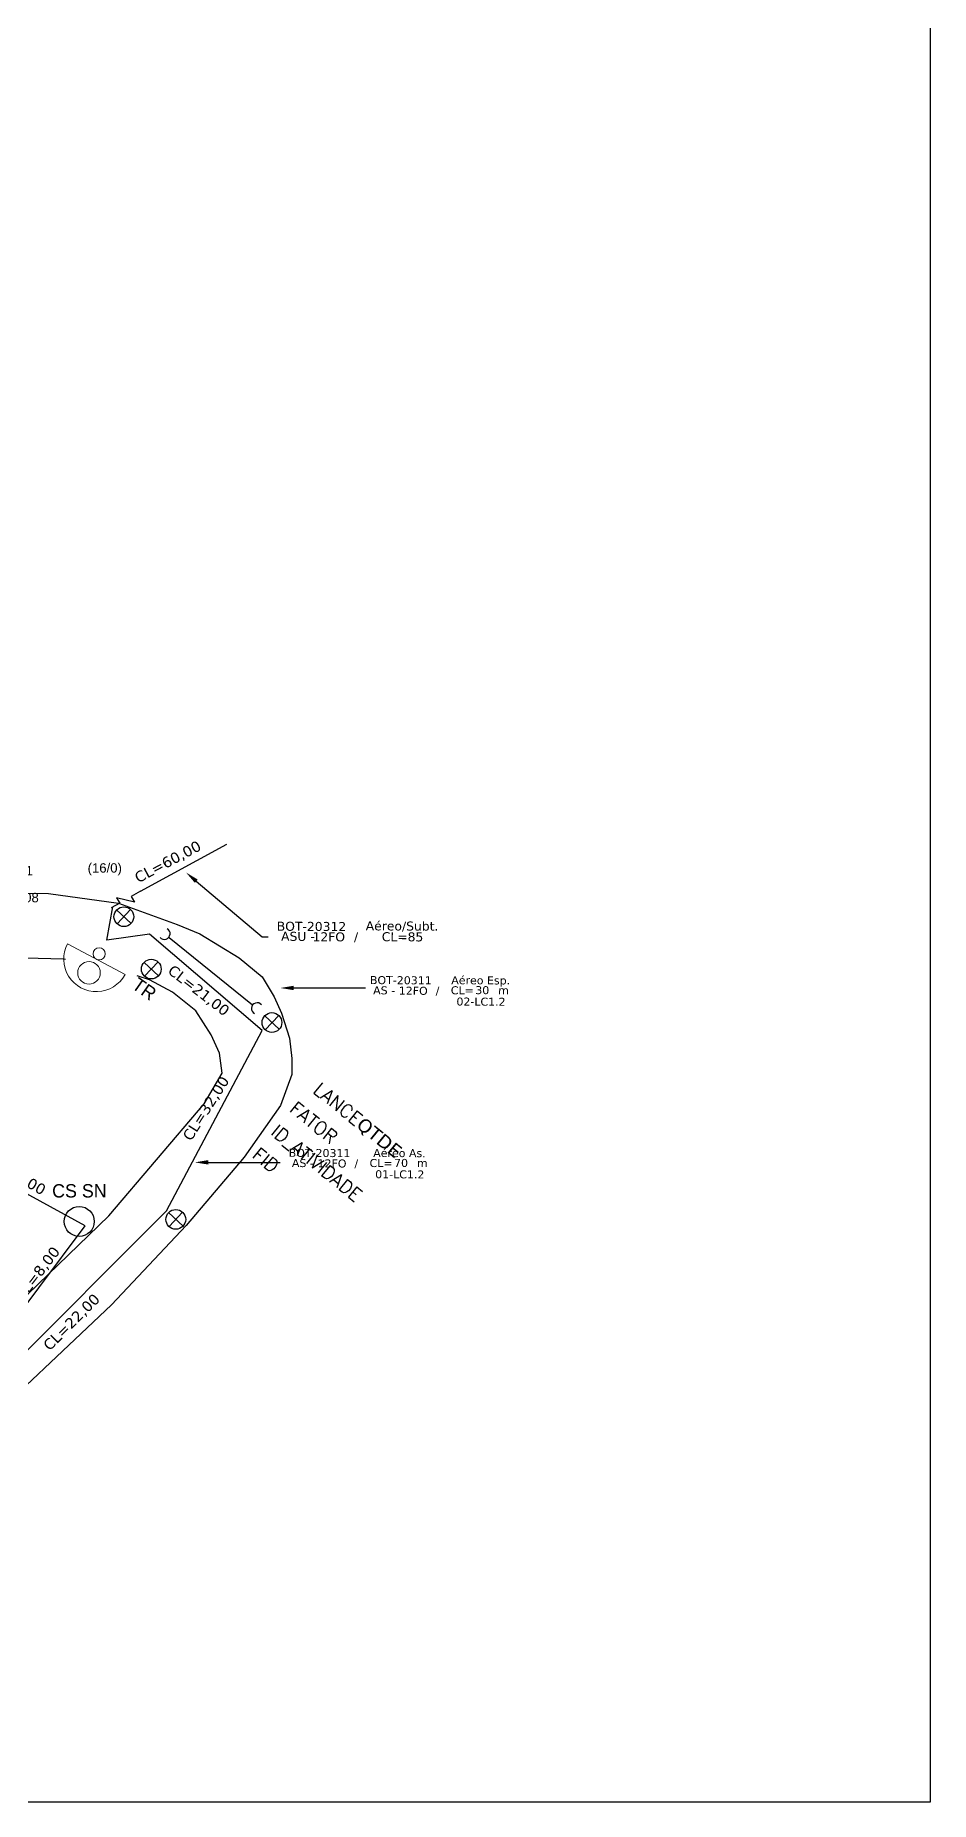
# Model space of a CAD drawing. Header units: metres. Extents: x -1286 to -445, y -500 to 94.
# Drawn here: x -610.1 to -445.1, y -499.8 to -174 of the extents above; entities that cross this region are included whole.
import ezdxf
from ezdxf import colors
from ezdxf.entities.mleader import LeaderData, LeaderLine
from ezdxf.enums import TextEntityAlignment as Align
from ezdxf.math import Vec2, Vec3

# ---------------------------------------------------------------- set-up
doc = ezdxf.new("R2010")
doc.units = ezdxf.units.M
for name, color, linetype, lineweight in [("20.0-LEGENDA DOS CDO'S", 1, 'Continuous', 0), ('20.2-CDO_POSTE', 1, 'Continuous', 5), ('20.6-CORDOALHA_SUPORTE', 7, 'Continuous', 25)]:
    doc.layers.add(name, color=color, linetype=linetype, lineweight=lineweight)
for name, color, linetype in [('CAP_A_INSTALAR', 1, 'Continuous'), ('CELULAS_GPON', 7, 'Continuous'), ('CS', 5, 'Continuous'), ('label_cabos', 7, 'Continuous'), ('Legenda', 1, 'Continuous'), ('Meio Fio', 7, 'Continuous'), ('Subida Lateral', 5, 'Continuous'), ('texto', 255, 'Continuous')]:
    doc.layers.add(name, color=color, linetype=linetype)
doc.layers.add('EXTRA', color=50, linetype='Continuous', plot=False)
doc.styles.add('ARIAL', font='arial.ttf')
doc.styles.add('DIGICADE', font='arial.ttf')
doc.styles.add('ROMANS', font='romans.shx')
doc.styles.add('siredit', font='verdana.ttf')
doc.linetypes.add('FENCELINE1', pattern='A,0.25,-0.1,[133,ltypeshp.shx,S=0.1,R=0,X=-0.1,Y=0],-0.1,1', length=1.45)

# ---------------------------------------------------------------- blocks, each defined once
blk = doc.blocks.new('CDOE_CT_POST_DESENHO')
at = {"color": 0}
blk.add_line((2.14, 0.39), (-2.11, 0.39), dxfattribs=at)
for centre, radius in [((0.01, 1.4), 0.733), ((0.01, 0), 0.393)]:
    blk.add_circle(centre, radius, dxfattribs=at)
blk.add_arc((0.01, 0.39), 2.12, 0, 180, dxfattribs=at)
blk = doc.blocks.new('Inst CDOE-16 CAIXA DIST OPT CDOE 48F_16D C_SPL_2_1_8')
at = {"layer": "20.0-LEGENDA DOS CDO'S", "color": 0, "style": 'ARIAL'}
for tag, p, height in [('FID', (0.12, 5.25), 0.8), ('CORDOALHA', (0.12, 4.02), 0.8), ('SAP', (0.12, 2.96), 0.8), ('1:XX', (-0.01, 1.7), 0.8), ('UMS', (0.14, 0.22), 1)]:
    blk.add_attdef(tag, p, '', height=height, rotation=0.118, dxfattribs=at)
at = {"layer": "20.0-LEGENDA DOS CDO'S", "color": 0}
for tag, p, style, flags in [('ID_ATIVIDADE', (0.12, 6.47), 'ARIAL', 3), ('FATOR', (7.92, 6.47), 'ARIAL', 1), ('QTDE', (0.1, -1.17), 'DIGICADE', 3)]:
    blk.add_attdef(tag, p, '', height=0.8, rotation=0.118, dxfattribs=dict(at, style=style, flags=flags))
at = {"layer": "20.0-LEGENDA DOS CDO'S", "color": 0, "style": 'ARIAL'}
blk.add_attdef('FIBRAS_UTILIZADAS', text='', height=0.8, rotation=0.118, dxfattribs=at).set_placement((13.48, 5.26), align=Align.CENTER)
blk = doc.blocks.new('Inst CB AS CFOA-SM-AS-120-S-12 A')
at = {"layer": 'label_cabos', "color": 0, "style": 'siredit'}
for tag, flags, p in [('ID_ATIVIDADE', 3, (1.31, 2.67)), ('FATOR', 1, (11.56, 2.55))]:
    blk.add_attdef(tag, text='', height=1, rotation=359.69, dxfattribs=dict(at, flags=flags)).set_placement(p, align=Align.MIDDLE_CENTER)
for tag, p in [('TIPO_CABO', (1.26, 0)), ('DESTINO_CABO', (3.13, 1.26)), ('CABO', (4.69, -0.05)), ('/', (7.71, -0.05)), ('LANCE', (10.81, 0)), ('TIPO_CABO', (13.11, 1.24)), ('UND', (15.96, 0)), ('FID', (13.15, -1.41))]:
    blk.add_attdef(tag, text='', height=1, rotation=359.69, dxfattribs=at).set_placement(p, align=Align.MIDDLE_CENTER)
blk.add_attdef('QTDE', (12.43, -0.47), '', height=1, rotation=359.69, dxfattribs=at)
blk = doc.blocks.new('LEGENDA DOS CABOS')
at = {"layer": 'EXTRA', "color": 0, "style": 'siredit'}
for tag, p in [('ID', (4.6, 0.97)), ('XX', (9.03, 0.97))]:
    blk.add_attdef(tag, text='', height=0.48, rotation=359.69, dxfattribs=at).set_placement(p, align=Align.MIDDLE_CENTER)
at = {"layer": 'Legenda', "color": 0, "style": 'siredit'}
for tag, p in [('TIPO_CABO', (1.31, 0)), ('CABO', (4.69, -0.05)), ('/', (6.81, -0.05)), ('METROS', (10.03, -0.05))]:
    blk.add_attdef(tag, text='', height=0.8, rotation=359.69, dxfattribs=at).set_placement(p, align=Align.MIDDLE_CENTER)
blk = doc.blocks.new('Inst CB ESP CFOA-SM-AS-120-S-12 A')
at = {"layer": 'label_cabos', "color": 0, "style": 'siredit'}
for tag, flags, p in [('ID_ATIVIDADE', 3, (1.31, 2.67)), ('FATOR', 1, (11.56, 2.55))]:
    blk.add_attdef(tag, text='', height=1, rotation=359.69, dxfattribs=dict(at, flags=flags)).set_placement(p, align=Align.MIDDLE_CENTER)
for tag, p in [('TIPO_CABO', (1.26, 0)), ('DESTINO_CABO', (3.13, 1.26)), ('CABO', (4.69, -0.05)), ('/', (7.71, -0.05)), ('LANCE', (10.81, 0)), ('TIPO_CABO', (13.11, 1.24)), ('UND', (15.96, 0)), ('FID', (13.15, -1.41))]:
    blk.add_attdef(tag, text='', height=1, rotation=359.69, dxfattribs=at).set_placement(p, align=Align.MIDDLE_CENTER)
blk.add_attdef('QTDE', (12.43, -0.47), '', height=1, rotation=359.69, dxfattribs=at)

msp = doc.modelspace()

# ---------------------------------------------------------------- linework, layer by layer
at = {"color": 1}
for p, q in [((-595.08, -335.35), (-592.43, -337.83)), ((-592.51, -335.27), (-594.99, -337.92)), ((-590.02, -345.02), (-587.36, -347.5)), ((-587.45, -344.94), (-589.93, -347.59)), ((-567.78, -354.87), (-565.13, -357.35)), ((-565.21, -354.79), (-567.7, -357.44)), ((-585.5, -391.17), (-582.85, -393.66)), ((-582.94, -391.09), (-585.42, -393.74))]:
    msp.add_line(p, q, dxfattribs=at)
msp.add_lwpolyline([(-1286.07, -499.81), (-445.07, -499.81), (-445.07, 94.19), (-1286.07, 94.19)], close=True)
for centre in [(-593.75, -336.59), (-588.69, -346.26), (-566.46, -356.11), (-584.18, -392.42)]:
    msp.add_circle(centre, 1.82, dxfattribs=at)
at = {"layer": '20.6-CORDOALHA_SUPORTE'}
for points in [[(-587.08, -340.41, 1.175511), (-585.75, -338.81)], [(-568.38, -352.85, 1.231752), (-569.68, -354.47)]]:
    msp.add_lwpolyline(points, format="xyb", dxfattribs=at)
msp.add_lwpolyline([(-585.4, -340.45), (-570.03, -352.86)], dxfattribs=at)
at = {"layer": 'CAP_A_INSTALAR', "color": 7, "linetype": 'FENCELINE1', "ltscale": 3}
for points in [[(-590.68, -331.87), (-574.77, -323.23)], [(-596.88, -340.9), (-595.78, -334.8)], [(-585.89, -390.86), (-568.28, -357.56), (-589.02, -339.81), (-596.88, -340.9)], [(-630.47, -428.05), (-617.99, -416.47), (-600.91, -393.6), (-623.23, -381.38)], [(-633.71, -433.89), (-615.83, -420.87), (-585.89, -390.86)]]:
    msp.add_lwpolyline(points, dxfattribs=at)
at = {"layer": 'CS'}
msp.add_circle((-601.98, -392.8), 2.77, dxfattribs=at)
at = {"layer": 'Meio Fio'}
for points in [[(-648.4, -337.64), (-638.76, -335.02), (-623.02, -332.24), (-607.64, -332.33), (-594.75, -334.08), (-583.92, -338.04), (-579.72, -339.73), (-572.48, -344.16), (-568.28, -347.67), (-566.03, -351.4), (-564.71, -354.41), (-563.2, -359.01), (-562.82, -362.77), (-562.8, -365.68), (-564.89, -371.41), (-571.55, -380.95), (-582.28, -393.52), (-596.04, -408.2), (-621.97, -432.65), (-627.72, -436.5)], [(-604.5, -344.49), (-604.93, -344.41), (-616.41, -344.12), (-628.01, -345.62), (-642.2, -348.38), (-648.4, -350.73)], [(-596.5, -391.77), (-578.95, -371.12), (-575.62, -365.48), (-576.1, -361.74), (-577.69, -358.38), (-580.49, -353.98), (-584.77, -350.49), (-589.03, -348.21), (-591.3, -347.49)], [(-645.4, -433.07), (-638.03, -428.09), (-611.46, -406.2), (-596.5, -391.77)]]:
    msp.add_lwpolyline(points, dxfattribs=at)
at = {"layer": 'Subida Lateral', "color": 7}
msp.add_lwpolyline([(-590.68, -331.87), (-592.39, -332.84), (-591.81, -333.9), (-595.1, -333.09), (-594.5, -334.11), (-596.07, -334.96)], dxfattribs=at)

# ---------------------------------------------------------------- block references
at = {"color": 0, "lineweight": 0}
ref = msp.add_blockref('Inst CB ESP CFOA-SM-AS-120-S-12 A', (-547.33, -350.17), dxfattribs=dict(at, xscale=1.475436406189821, yscale=1.475436406189821, zscale=1.475436406189821))
ref.add_attrib('DESTINO_CABO', 'BOT-20311', dxfattribs={"layer": 'label_cabos', "color": 0, "height": 1.475, "rotation": 359.69, "style": 'siredit'}).set_placement((-542.71, -348.31), align=Align.MIDDLE_CENTER)
ref.add_attrib('CABO', '12FO', dxfattribs={"layer": 'label_cabos', "color": 0, "height": 1.475, "rotation": 359.69, "style": 'siredit'}).set_placement((-540.42, -350.25), align=Align.MIDDLE_CENTER)
ref.add_attrib('TIPO_CABO', 'Aéreo Esp.', dxfattribs={"layer": 'label_cabos', "color": 0, "height": 1.475, "rotation": 359.69, "style": 'siredit'}).set_placement((-527.99, -348.33), align=Align.MIDDLE_CENTER)
ref.add_attrib('/', '/', dxfattribs={"layer": 'label_cabos', "color": 0, "height": 1.48, "rotation": 359.69, "style": 'siredit'}).set_placement((-535.95, -350.25), align=Align.MIDDLE_CENTER)
ref.add_attrib('TIPO_CABO', 'AS - ', dxfattribs={"layer": 'label_cabos', "color": 0, "height": 1.475, "rotation": 359.69, "style": 'siredit'}).set_placement((-545.47, -350.18), align=Align.MIDDLE_CENTER)
ref.add_attrib('FID', '02-LC1.2', dxfattribs={"layer": 'label_cabos', "color": 0, "height": 1.475, "rotation": 359.69, "style": 'siredit'}).set_placement((-527.93, -352.26), align=Align.MIDDLE_CENTER)
ref.add_attrib('LANCE', 'CL=', dxfattribs={"layer": 'label_cabos', "color": 0, "height": 1.475, "rotation": 359.69, "style": 'siredit'}).set_placement((-531.38, -350.17), align=Align.MIDDLE_CENTER)
ref.add_attrib('QTDE', '30', (-528.99, -350.87), dxfattribs={"layer": 'label_cabos', "color": 0, "height": 1.475, "rotation": 359.69, "style": 'siredit'})
ref.add_attrib('UND', 'm', dxfattribs={"layer": 'label_cabos', "color": 0, "height": 1.48, "rotation": 359.69, "style": 'siredit'}).set_placement((-523.78, -350.17), align=Align.MIDDLE_CENTER)
ref = msp.add_blockref('Inst CB AS CFOA-SM-AS-120-S-12 A', (-562.3, -382.03), dxfattribs=dict(at, xscale=1.475436406189821, yscale=1.475436406189821, zscale=1.475436406189821))
ref.add_attrib('DESTINO_CABO', 'BOT-20311', dxfattribs={"layer": 'label_cabos', "color": 0, "height": 1.475, "rotation": 359.69, "style": 'siredit'}).set_placement((-557.68, -380.17), align=Align.MIDDLE_CENTER)
ref.add_attrib('CABO', '12FO', dxfattribs={"layer": 'label_cabos', "color": 0, "height": 1.475, "rotation": 359.69, "style": 'siredit'}).set_placement((-555.39, -382.1), align=Align.MIDDLE_CENTER)
ref.add_attrib('TIPO_CABO', 'Aéreo As.', dxfattribs={"layer": 'label_cabos', "color": 0, "height": 1.475, "rotation": 359.69, "style": 'siredit'}).set_placement((-542.96, -380.19), align=Align.MIDDLE_CENTER)
ref.add_attrib('/', '/', dxfattribs={"layer": 'label_cabos', "color": 0, "height": 1.48, "rotation": 359.69, "style": 'siredit'}).set_placement((-550.92, -382.1), align=Align.MIDDLE_CENTER)
ref.add_attrib('TIPO_CABO', 'AS - ', dxfattribs={"layer": 'label_cabos', "color": 0, "height": 1.475, "rotation": 359.69, "style": 'siredit'}).set_placement((-560.44, -382.03), align=Align.MIDDLE_CENTER)
ref.add_attrib('FID', '01-LC1.2', dxfattribs={"layer": 'label_cabos', "color": 0, "height": 1.475, "rotation": 359.69, "style": 'siredit'}).set_placement((-542.9, -384.11), align=Align.MIDDLE_CENTER)
ref.add_attrib('LANCE', 'CL=', dxfattribs={"layer": 'label_cabos', "color": 0, "height": 1.475, "rotation": 359.69, "style": 'siredit'}).set_placement((-546.35, -382.03), align=Align.MIDDLE_CENTER)
ref.add_attrib('QTDE', '70', (-543.96, -382.73), dxfattribs={"layer": 'label_cabos', "color": 0, "height": 1.475, "rotation": 359.69, "style": 'siredit'})
ref.add_attrib('UND', 'm', dxfattribs={"layer": 'label_cabos', "color": 0, "height": 1.48, "rotation": 359.69, "style": 'siredit'}).set_placement((-538.75, -382.03), align=Align.MIDDLE_CENTER)
at = {"layer": "20.0-LEGENDA DOS CDO'S", "color": 7, "lineweight": 0}
ref = msp.add_blockref('Inst CDOE-16 CAIXA DIST OPT CDOE 48F_16D C_SPL_2_1_8', (-623.28, -340.37), dxfattribs=dict(at, xscale=2.163973395745071, yscale=2.163973395745071, zscale=2.163973395745071))
ref.add_attrib('FID', 'BOT-20311', (-623.02, -329.01), dxfattribs={"color": 0, "height": 1.731, "rotation": 0.118, "style": 'ARIAL'})
ref.add_attrib('CORDOALHA', 'CORD', (-623.01, -331.66), dxfattribs={"color": 0, "height": 1.731, "rotation": 0.118, "style": 'ARIAL'})
ref.add_attrib('SAP', 'SAP 324608', (-623.01, -333.96), dxfattribs={"color": 0, "height": 1.731, "rotation": 0.118, "style": 'ARIAL'})
ref.add_attrib('1:XX', '1:64', (-623.3, -336.69), dxfattribs={"color": 0, "height": 1.731, "rotation": 0.118, "style": 'ARIAL'})
ref.add_attrib('UMS', '10 UMs', (-622.97, -339.9), dxfattribs={"color": 0, "height": 2.164, "rotation": 0.118, "style": 'ARIAL'})
ref.add_attrib('FIBRAS_UTILIZADAS', '(16/0)', dxfattribs={"color": 0, "height": 1.731, "rotation": 0.118, "style": 'ARIAL'}).set_placement((-594.11, -328.98), align=Align.BOTTOM_RIGHT)
at = {"layer": '20.2-CDO_POSTE', "color": 7, "xscale": -2.832837899884456, "yscale": 2.832837899884455, "zscale": 2.832837899884455, "rotation": 151.8710506984279}
msp.add_blockref('CDOE_CT_POST_DESENHO', (-598.33, -343.42), dxfattribs=at)
at = {"layer": 'label_cabos', "color": 0, "lineweight": 0}
ref = msp.add_blockref('LEGENDA DOS CABOS', (-566.21, -341.08), dxfattribs=dict(at, xscale=1.65889068284065, yscale=1.65889068284065, zscale=1.65889068284065))
ref.add_attrib('ID', 'BOT-20312', dxfattribs={"color": 0, "height": 1.659, "rotation": 359.69, "style": 'siredit'}).set_placement((-559.18, -338.38), align=Align.MIDDLE_CENTER)
ref.add_attrib('CABO', '12FO', dxfattribs={"color": 0, "height": 1.659, "rotation": 359.69, "style": 'siredit'}).set_placement((-555.99, -340.3), align=Align.MIDDLE_CENTER)
ref.add_attrib('METROS', 'CL=85', dxfattribs={"color": 0, "height": 1.659, "rotation": 359.69, "style": 'siredit'}).set_placement((-542.39, -340.3), align=Align.MIDDLE_CENTER)
ref.add_attrib('XX', 'Aéreo/Subt.', dxfattribs={"color": 0, "height": 1.6589, "rotation": 359.69, "style": 'siredit'}).set_placement((-542.48, -338.31), align=Align.MIDDLE_CENTER)
ref.add_attrib('/', '/', dxfattribs={"color": 0, "height": 1.66, "rotation": 359.69, "style": 'siredit'}).set_placement((-550.96, -340.3), align=Align.MIDDLE_CENTER)
ref.add_attrib('TIPO_CABO', 'ASU -', dxfattribs={"color": 0, "height": 1.659, "rotation": 359.69, "style": 'siredit'}).set_placement((-561.67, -340.22), align=Align.MIDDLE_CENTER)

# ---------------------------------------------------------------- texts
at = {"layer": '20.6-CORDOALHA_SUPORTE', "color": 0, "lineweight": 0, "style": 'ROMANS'}
msp.add_attdef('LANCE', text='CL=', height=2.459, rotation=321.0651, dxfattribs=at).set_placement((-551.09, -375.3), align=Align.RIGHT)
for tag, p, s, height, flags in [('FATOR', (-563.44, -372.37), '2', 2.46, 3), ('ID_ATIVIDADE', (-566.89, -376.62), '300022651', 2.459, 3), ('FID', (-570.33, -380.88), 'XX-LCX.X', 2.459, 1)]:
    msp.add_attdef(tag, p, s, height=height, rotation=321.0651, dxfattribs=dict(at, flags=flags))
at = {"layer": '20.6-CORDOALHA_SUPORTE', "color": 0, "style": 'siredit'}
msp.add_attdef('QTDE', (-551.09, -375.3), 'XX,XX', height=2.459, rotation=320.7551, dxfattribs=at)
at = {"layer": 'CELULAS_GPON', "style": 'siredit'}
for s, rotation, p in [('CL=60,00', 27.9296, (-591.1, -330.44)), ('CL=21,00', 322.3504, (-585.83, -346.88)), ('CL=32,00', 57.5672, (-581.39, -378.11)), ('CL=70,00', 330.5477, (-620.49, -381.45)), ('CL=8,00', 52.6367, (-612.47, -407.65)), ('CL=22,00', 45.0441, (-607.44, -416.77))]:
    msp.add_text(s, height=1.967, rotation=rotation, dxfattribs=at).set_placement(p)
at = {"layer": 'CS'}
msp.add_text('CS SN', height=2.459, dxfattribs=at).set_placement((-606.97, -388.38))
at = {"layer": 'texto', "color": 10}
msp.add_text('TR', height=2.459, rotation=324.9635, dxfattribs=at).set_placement((-592.47, -349.67))

# ---------------------------------------------------------------- leaders
at = {"color": 7}
ml = msp.add_multileader_mtext('Standard', dxfattribs=at)
ml.set_content('', color=7)
ml.set_leader_properties()
ml.build(insert=Vec2(0, 0))
ml.multileader.update_dxf_attribs({"text_right_attachment_type": 6, "dogleg_length": 0.36, "arrow_head_size": 2.46})
ctx = ml.context
ctx.base_point, ctx.char_height, ctx.arrow_head_size, ctx.landing_gap_size, ctx.plane_origin, ctx.plane_x_axis, ctx.plane_y_axis = Vec3(-566.92, -340.52), 0.443, 2.46, 0.221, Vec3(-582.86, -340.3), Vec3(-1, 0), Vec3(0, -1)
ctx.right_attachment, ctx.text_align_type = 6, 2
notes = []
notes.append((ctx, [(0, (1, 1, 0), (-568.25, -340.3), (1, 0), 0.885, [(0, [(-582.28, -328.46)], 0, [])])]))
ctx.mtext.insert, ctx.mtext.text_direction, ctx.mtext.rotation, ctx.mtext.alignment, ctx.mtext.flow_direction = Vec3(-567.14, -340.74), Vec3(-1, 0), 3.141593, 3, 5
ml = msp.add_multileader_mtext('Standard', dxfattribs=at)
ml.set_content('', color=7)
ml.set_leader_properties()
ml.build(insert=Vec2(0, 0))
ml.multileader.update_dxf_attribs({"text_right_attachment_type": 6, "dogleg_length": 0.36, "arrow_head_size": 2.46})
ctx = ml.context
ctx.base_point, ctx.char_height, ctx.arrow_head_size, ctx.landing_gap_size, ctx.plane_origin, ctx.plane_x_axis, ctx.plane_y_axis = Vec3(-548.97, -349.96), 0.443, 2.46, 0.221, Vec3(-564.92, -349.74), Vec3(-1, 0), Vec3(0, -1)
ctx.right_attachment, ctx.text_align_type = 6, 2
notes.append((ctx, [(0, (1, 1, 0), (-550.3, -349.74), (1, 0), 0.885, [(0, [(-564.92, -349.74)], 0, [])])]))
ctx.mtext.insert, ctx.mtext.text_direction, ctx.mtext.rotation, ctx.mtext.alignment, ctx.mtext.flow_direction = Vec3(-549.19, -350.18), Vec3(-1, 0), 3.141593, 3, 5
ml = msp.add_multileader_mtext('Standard', dxfattribs=at)
ml.set_content('', color=7)
ml.set_leader_properties()
ml.build(insert=Vec2(0, 0))
ml.multileader.update_dxf_attribs({"text_right_attachment_type": 6, "dogleg_length": 0.36, "arrow_head_size": 2.46})
ctx = ml.context
ctx.base_point, ctx.char_height, ctx.arrow_head_size, ctx.landing_gap_size, ctx.plane_origin, ctx.plane_x_axis, ctx.plane_y_axis = Vec3(-564.72, -382.12), 0.443, 2.46, 0.221, Vec3(-580.67, -381.9), Vec3(-1, 0), Vec3(0, -1)
ctx.right_attachment, ctx.text_align_type = 6, 2
notes.append((ctx, [(0, (1, 1, 0), (-566.05, -381.9), (1, 0), 0.885, [(0, [(-580.67, -381.9)], 0, [])])]))
ctx.mtext.insert, ctx.mtext.text_direction, ctx.mtext.rotation, ctx.mtext.alignment, ctx.mtext.flow_direction = Vec3(-564.95, -382.34), Vec3(-1, 0), 3.141593, 3, 5
for ctx, leaders in notes:
    for number, flags, end, landing, length, lines in leaders:
        leader = LeaderData()
        leader.index, (leader.has_last_leader_line, leader.has_dogleg_vector, leader.attachment_direction) = number, flags
        leader.last_leader_point, leader.dogleg_vector, leader.dogleg_length = Vec3(end), Vec3(landing), length
        for number, points, colour, breaks in lines:
            line = LeaderLine()
            line.index, line.vertices, line.color, line.breaks = number, Vec3.list(points), colors.encode_raw_color(colour), breaks
            leader.lines.append(line)
        ctx.leaders.append(leader)

doc.saveas('drawing.dxf')
